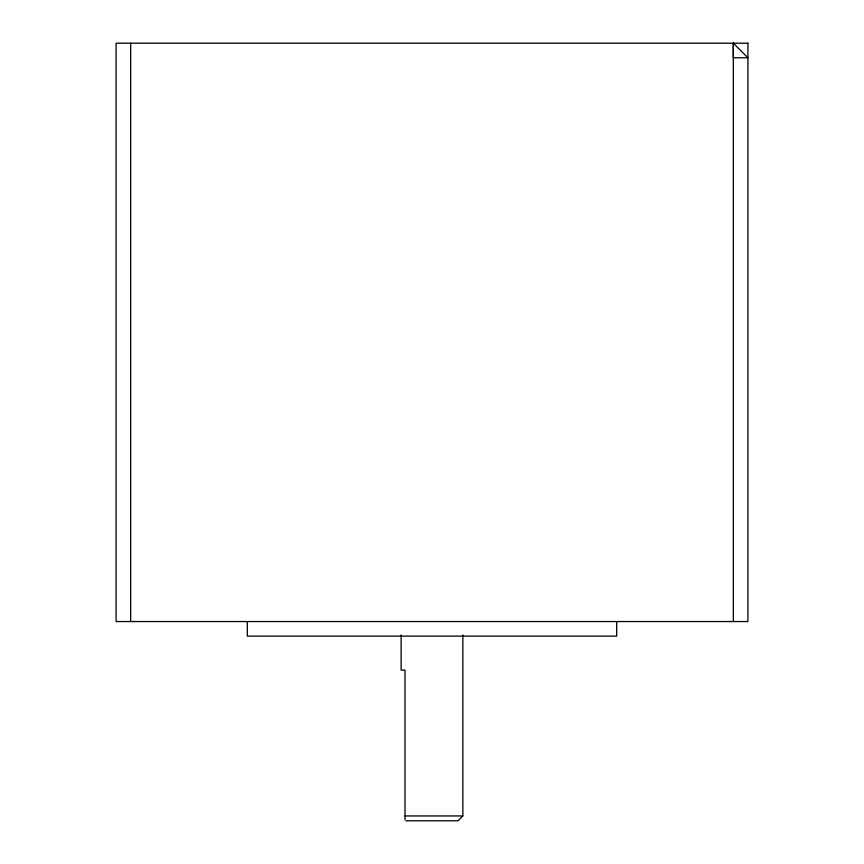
<?xml version="1.0" encoding="UTF-8"?>
<svg xmlns="http://www.w3.org/2000/svg" width="864" height="864" viewBox="0 0 864 864"><rect width="100%" height="100%" fill="white"/><g stroke="black" fill="none" stroke-linecap="round" stroke-linejoin="round"><path stroke-width="1.3" d="M462.856 635.04L462.856 815.94L457.996 820.8L405.994 820.8M405.022 815.94L462.856 815.94M733.32 43.2L747.9 57.78L733.32 57.78L733.32 43.2L733.32 621.54M616.68 621.54L616.68 636.12L247.32 636.12L247.32 621.54M405.022 819.828L405.022 670.14L401.134 670.14L401.134 635.04M130.68 43.2L130.68 621.54M747.9 43.2L116.1 43.2L116.1 621.54L747.9 621.54L747.9 43.2"/></g></svg>
